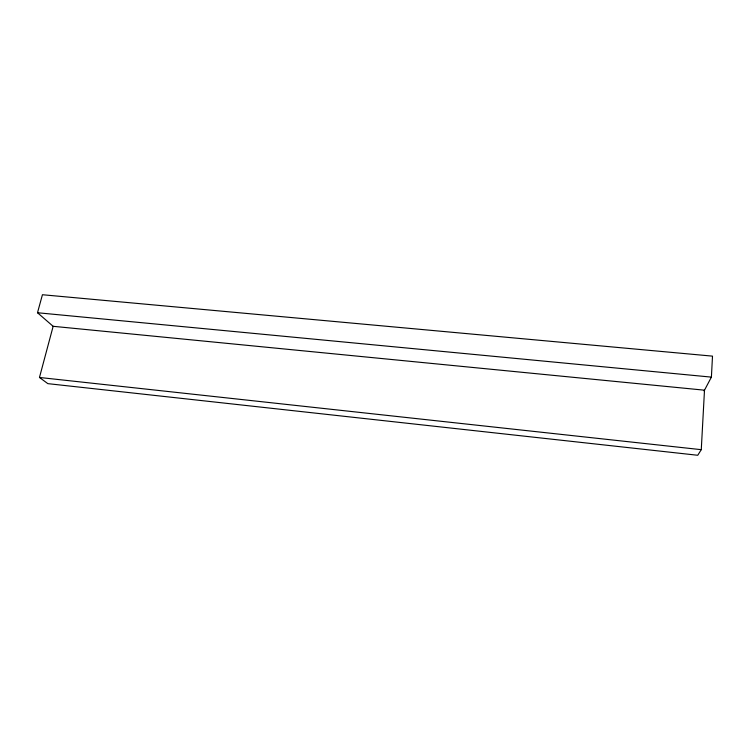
<?xml version="1.0" encoding="UTF-8"?>
<svg xmlns="http://www.w3.org/2000/svg" width="750" height="750" viewBox="0 0 750 750"><rect width="100%" height="100%" fill="white"/><g stroke="black" fill="none" stroke-linecap="round" stroke-linejoin="round"><path stroke-width="1.12" d="M704.109 390.919L711.403 377.119L712.5 356.137L42.431 294.731L37.5 312.741L53.269 326.419M701.269 449.672L704.494 390.188L53.147 326.306L39.469 377.466L47.85 383.644L697.753 455.269L701.269 449.672L39.469 377.466M37.5 312.741L711.403 377.119"/></g></svg>
